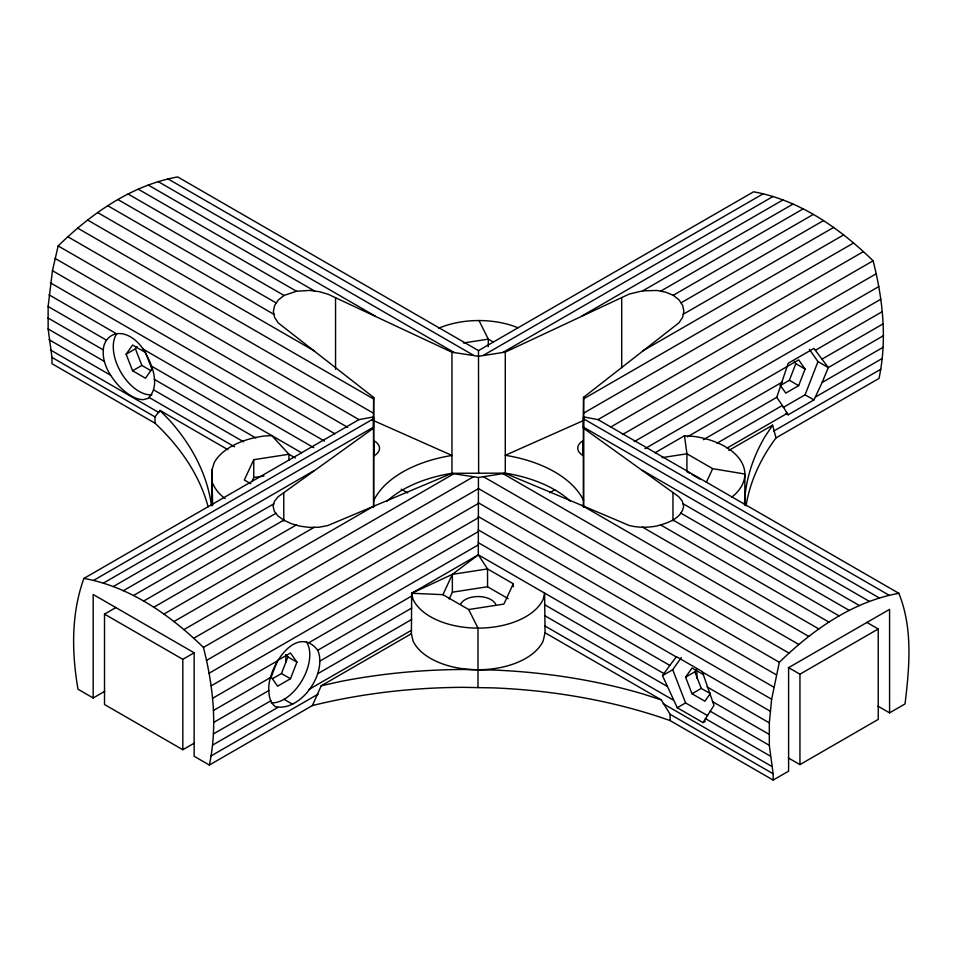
<?xml version="1.0" encoding="UTF-8"?>
<svg xmlns="http://www.w3.org/2000/svg" width="957" height="957" viewBox="0 0 957 957"><rect width="100%" height="100%" fill="white"/><g stroke="black" fill="none" stroke-linecap="round" stroke-linejoin="round"><path stroke-width="1.44" d="M513.299 586.749L513.299 583.782L487.544 568.913L478.309 554.821L478.44 477.495L451.716 473.44L327.749 525.572L318.968 527.247L309.542 527.427L300.115 526.183L291.323 523.694L283.774 520.141L277.997 516.002L274.348 511.313L273.116 506.397L274.348 501.492L277.997 496.85L373.409 428.234L373.673 397.454L278.248 322.928L274.611 317.425L273.367 311.444L274.611 305.474L278.248 300.02L284.038 295.438L296.503 291.251L309.793 290.414L319.219 291.67L328 294.194L451.967 352.248L478.56 356.291L505.284 352.104L629.251 294.05L642.733 290.832L656.885 290.461L665.677 292.172L673.226 295.294L679.003 299.864L682.652 305.331L683.884 311.3L682.652 317.281L679.003 322.772L583.591 397.311L583.327 428.09L678.752 496.695L682.389 501.348L683.633 506.253C681.599 518.754 667.316 523.144 656.634 526.039C647.482 527.702 638.032 527.75 629 525.429C587.789 507.784 546.411 490.546 505.033 473.296L478.44 477.495M478.309 554.821L452.362 574.356L411.666 593.268L413.005 599.214A67.373 38.902 0 0 0 477.986 628.115A67.373 38.902 0 0 0 543.157 599.357L544.617 593.101L545.059 632.78L543.157 640.999A67.373 38.902 0 0 1 477.986 669.756A67.373 38.902 0 0 1 413.005 640.855L411.402 633.713L411.666 593.268L478.309 554.821L669.804 665.402L676.479 656.669L702.235 671.539L713.994 705.381L703.012 722.607L677.257 707.737L662.483 675.642L669.804 665.402M208.112 506.815A389.81 225.051 0 0 0 154.998 423.185L51.965 363.696L51.965 357.404L48.137 328.969L48.137 306.503L52.456 270.699L58.15 245.925C91.286 213.638 131.312 185.323 177.667 176.925L478.5 350.609L478.632 473.225M93.176 697.988L93.176 594.488L194.151 652.782L194.151 756.281L209.344 765.05C217.646 726.148 213.196 685.631 203.422 647.422C170.286 615.136 130.26 586.832 83.905 578.423C71.057 613.796 71.691 652.566 77.984 689.219L93.176 697.988L104.768 691.301M889.579 712.857L889.579 609.358L788.604 667.651L788.604 771.151L773.16 780.075L773.16 773.782L769.32 745.336L769.32 722.87L771.629 699.232L779.333 662.292C812.469 630.005 852.496 601.702 898.85 593.304C913.074 628.534 909.413 667.268 905.035 703.933L889.579 712.857L877.988 706.17M746.053 505.81A389.81 225.051 0 0 1 775.995 437.911L879.016 378.422C887.306 339.52 882.868 299.003 873.095 260.794C839.959 228.508 799.932 200.192 753.578 191.795L478.5 350.609M268.845 690.547C266.931 668.488 296.096 622.576 317.748 650.27C327.593 673.261 300.63 711.984 275.401 706.661C270.245 703.048 268.989 696.469 268.845 690.547L213.722 722.379M103.308 349.915C102.208 363.026 109.493 375.204 117.819 384.75A36.091 17.525 53.1 0 0 143.574 399.619L148.299 398.327C161.458 384.654 151.314 362.165 142.808 348.551A36.091 23.686 68 0 0 117.053 333.682C109.098 334.771 103.464 342.08 103.308 349.915L47.85 317.903M211.88 505.87L211.88 470.174L214.212 462.614A68.497 39.548 0 0 1 264.778 435.937L271.848 435.626L288.942 454.252L295.378 457.96M703.371 439.682L776.761 397.311L788.197 363.277L813.952 348.408L828.272 367.572L822.123 382.501L813.952 399.918L788.197 414.8L785.661 413.328M209.344 765.05L312.377 705.572L321.229 685.774L411.402 633.713M272.446 678.74L281.466 673.537L287.901 656.945L286.287 654.66M290.473 678.752L296.921 662.148L290.473 652.985L277.602 660.426L271.166 677.018L277.602 686.181L290.473 678.752L281.466 673.537M780.362 385.504L789.381 380.3L795.817 363.696L794.214 361.411M780.146 385.073L785.781 393.088L798.652 385.647L805.088 369.055L798.652 359.892L644.934 448.677M783.197 407.455L805.088 394.81L817.972 361.614L809.383 349.401M288.942 460.197L288.942 454.252L253.749 459.695L244.322 480.007L250.77 483.716M251.87 481.598L253.749 477.531L253.749 459.695M411.666 593.268L442.924 594.668L452.362 574.356L487.544 568.913L487.544 586.749L508.143 598.651M449.216 598.962L452.362 592.192L452.362 574.356M513.299 583.782L503.872 604.094L468.691 609.537L442.924 594.668M706.386 482.208L712.678 468.667L744.857 474.038L744.857 505.26M154.998 423.185L154.998 416.893L159.951 410.433L227.898 449.67M775.995 437.911L772.598 425.171L764.882 436.799A389.81 225.051 0 0 0 744.45 504.495M126.145 354.186L132.592 345.022L145.464 352.463L151.912 369.055L145.464 378.218L132.592 370.778L126.145 354.186L135.427 348.827L137.03 346.542M662.483 675.642L672.699 669.733L681.288 657.519M710.537 693.179L704.902 701.206L692.019 693.765L685.583 677.173L692.019 668.01L703.61 674.697M685.583 677.173L694.854 671.814L696.469 669.529M132.592 370.778L141.863 365.43L150.871 370.634M83.905 578.423L358.995 419.609L373.541 416.929L373.541 507.246M93.571 580.397L373.517 418.771M483.297 355.394L763.243 193.769M103.392 583.1L373.421 427.193M503.035 352.367L773.065 196.46M113.345 586.521L314.315 470.497M582.047 315.918L783.017 199.893M123.393 590.66L273.738 503.872M642.733 290.832L793.066 204.032M133.513 595.505L275.951 513.275M660.749 291.107L803.186 208.877M194.403 743.051L182.811 749.738L104.516 704.531L104.516 614.119L116.108 607.432M143.67 601.032L283.774 520.141M673.226 295.294L813.33 214.404M153.814 607.228L296.251 524.986M681.049 302.831L823.487 220.589M163.934 614.071L314.267 527.271M683.262 314.231L833.607 227.431M173.983 621.536L374.953 505.511M642.685 350.92L843.655 234.896M183.935 629.598L453.965 473.691M583.579 398.866L853.608 242.97M193.757 638.235L473.703 476.622M583.483 413.233L863.429 251.607M104.516 614.119L182.811 659.325L194.403 652.638M203.422 647.422L478.5 488.608L779.333 662.292M583.459 507.114L583.459 416.857L598.005 419.609L873.095 260.794M206.545 660.39L478.38 503.442M610.853 426.966L876.217 273.762M209.116 673.214L478.321 517.797M622.529 434.538L878.789 286.586M211.126 685.87L478.309 531.614M634.276 441.572L880.799 299.242M549.593 492.771L554.737 489.805M212.574 698.311L277.913 660.581M308.979 642.649L478.344 544.856M815.424 350.25L882.234 311.671M655.019 452.781L684.494 435.746L694.806 436.524A67.373 38.902 0 0 1 731.615 497.281M213.435 710.489L270.879 677.329M317.748 650.27L411.713 596.02M687.389 436.847L782.336 382.034M822.123 359.066L883.108 323.861M320.356 660.808L411.773 608.03M883.395 335.74L828.272 367.572L817.972 361.614M213.435 733.923L270.879 700.763M317.748 673.704L411.713 619.454M716.901 443.258L782.336 405.481L788.197 414.8M822.123 382.501L883.108 347.295M212.574 745.108L277.913 707.39M308.979 689.447L411.51 630.256M726.961 448.127L787.312 413.292M815.424 397.059L882.234 358.48M728.803 450.46L772.598 425.171M211.126 755.886L318.155 694.1M773.782 431.045L880.799 369.258M692.019 693.765L701.29 688.406L709.017 692.868M677.257 707.737L685.583 702.928L707.474 715.561M703.012 722.607L705.393 721.231M788.353 667.508L799.944 674.195L878.239 628.988L878.239 719.401L799.944 764.607L788.353 757.92M583.806 420.398L505.284 455.305A112.483 64.944 0 0 1 583.591 500.511M321.229 685.774L341.374 681.312A389.81 225.051 0 0 1 463.379 669.481L494.422 670.067A389.81 225.051 0 0 1 643.044 693.981L661.299 699.89L670.127 714.293L773.16 773.782M463.391 342.989L488.309 339.137L493.465 342.116M253.749 477.531L264.012 475.952M661.993 457.649L686.923 453.797L712.678 468.667M452.362 592.192L487.544 586.749M386.891 501.241A112.483 64.944 0 0 1 451.967 473.296L505.284 473.153A112.483 64.944 0 0 1 570.36 501.097M372.106 419.944L451.967 455.448A112.483 64.944 0 0 0 373.673 500.655M795.817 363.696L805.088 369.055M789.381 380.3L798.652 385.647M805.088 394.81L813.952 399.918M598.005 419.609L898.85 593.304M689.495 473.129L686.923 471.645L686.923 453.797L684.494 435.746M692.067 474.612L699.794 479.074M168.001 178.899L473.751 355.418M583.435 418.735L889.185 595.266M158.18 181.591L454.204 352.499M583.339 427.061L879.363 597.969M148.227 185.024L375.204 316.061M642.434 470.354L869.411 601.391M138.179 189.163L314.53 290.976M683.011 503.717L859.362 605.53M128.059 194.008L296.503 291.251M680.798 513.119L849.242 610.375M866.647 622.301L878.239 628.988M117.902 199.535L284.038 295.438M672.962 519.986L839.098 615.901M107.758 205.719L276.202 302.974M660.497 524.843L828.941 622.098M97.638 212.562L273.989 314.375M642.47 527.116L818.821 628.94M87.589 220.026L314.566 351.075M581.796 505.356L808.773 636.405M77.637 228.101L373.661 399.009M502.796 473.559L798.82 644.468M67.815 236.738L373.565 413.257M483.249 476.586L788.999 653.105M58.15 245.925L358.995 419.609M55.028 258.378L347.726 427.36M478.356 502.784L776.211 674.745M52.456 270.699L334.926 433.784M478.273 516.541L773.639 687.066M50.446 282.853L324.447 441.057M478.237 529.843L771.629 699.232M401.234 489.206L407.67 492.927M49.01 294.804L116.598 333.826M143.155 349.161L313.8 447.685M478.249 542.631L676.264 656.945M702.366 672.017L770.194 711.171M48.137 306.503L106.478 340.166M151.553 366.184L301.611 452.805M707.091 686.935L769.32 722.87M154.149 379.271L255.866 437.995M544.545 604.668L663.895 673.561M712.427 701.589L769.033 734.27M48.137 328.969L104.337 361.411M153.694 389.906L243.592 441.811M544.617 615.602L666.826 686.157M710.07 711.135L769.32 745.336M49.01 339.663L110.617 375.24M149.136 397.478L234.597 446.811M544.82 625.914L673.285 700.081M705.345 718.599L770.194 756.03M545.059 632.78L661.299 699.89M50.446 349.951L158.886 412.551M663.189 703.706L771.629 766.318M51.965 357.404L154.998 416.893M312.377 705.572A389.81 225.051 0 0 1 463.379 687.329L494.422 687.916A389.81 225.051 0 0 1 670.127 720.597L773.16 780.075M287.901 656.945L296.921 662.148M284.038 699.328L292.663 704.304M159.951 410.433L170.179 420.972A389.81 225.051 0 0 1 211.413 505.404M776.761 397.311L782.336 405.481M479.014 320.559L488.309 339.137L488.309 346.578M468.691 609.537L477.986 628.115L477.986 687.604M694.854 671.814L701.29 688.406M672.699 669.733L685.583 702.928M135.427 348.827L141.863 365.43M211.88 470.174L212.621 505.368M799.944 674.195L799.944 764.607M696.911 671.036L696.911 678.441M672.962 492.484L672.962 520.859M670.127 714.293L670.127 720.597M621.703 297.531L621.703 367.715M583.591 397.311L583.591 506.456M505.284 352.104L505.284 473.153M451.967 352.248L451.967 473.296M373.673 397.454L373.673 506.6M335.548 297.687L335.548 369.354M285.844 654.684L285.844 662.088M283.774 492.64L283.774 521.003M182.811 659.325L182.811 749.738M460.52 604.346A18.207 10.515 0 0 1 478.117 596.546A18.207 10.515 0 0 1 495.702 604.346M438.617 328.263A67.373 38.902 0 0 1 518.06 327.808M225.122 498.597A68.497 39.548 0 0 1 212.621 483.07M151.912 394.81A36.426 21.03 60 0 1 120.821 372.129A36.426 21.03 60 0 1 116.718 333.873M306.348 641.836A36.426 21.03 -60 0 1 302.256 680.104A36.426 21.03 -60 0 1 271.166 702.773M583.076 455.604L583.076 440.734A18.207 10.515 0 0 0 583.076 455.604M374.187 455.747L374.187 440.878A18.207 10.515 0 0 1 374.187 455.747"/></g></svg>
